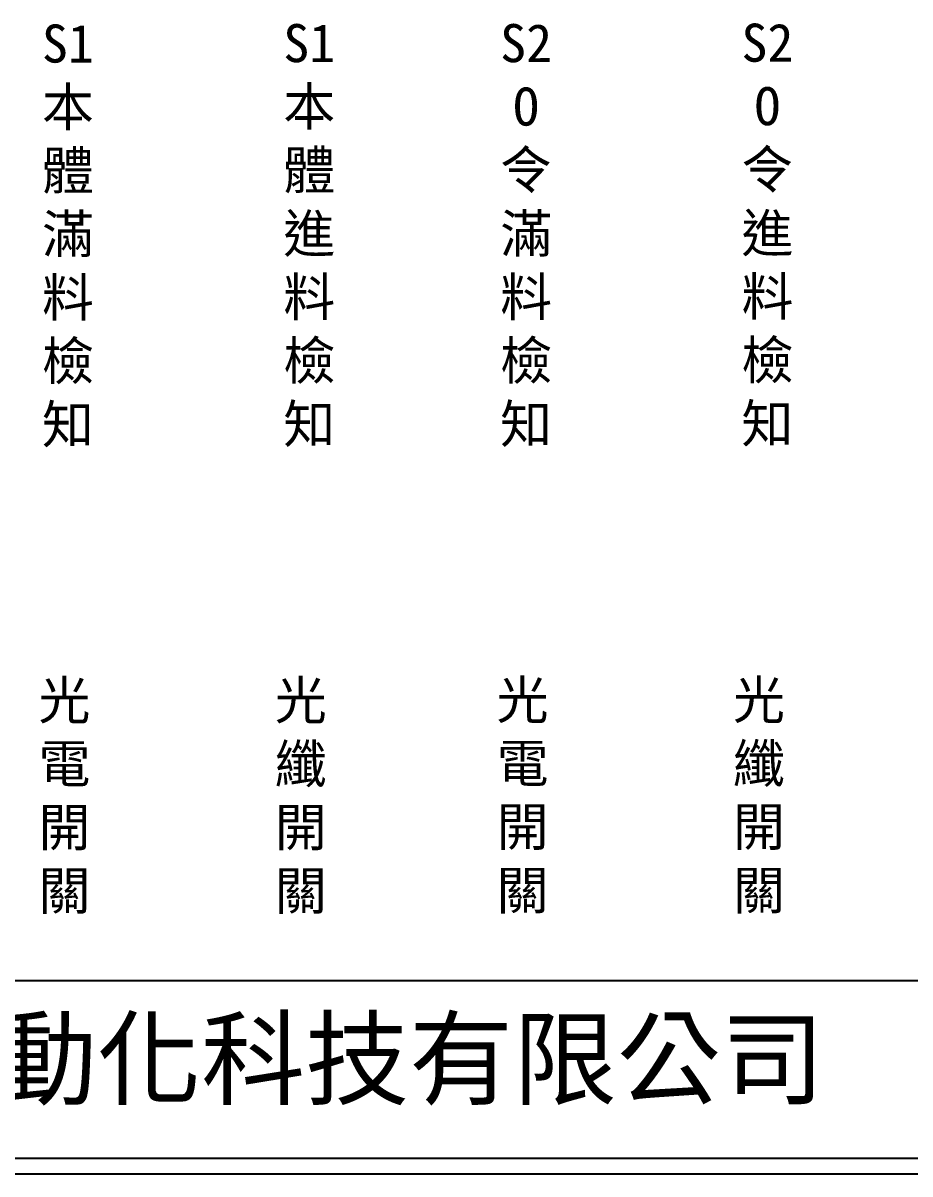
# Model space of a CAD drawing. Extents: x 275 to 562, y 265 to 469.
# Drawn here: x 340.4 to 410.2, y 264.9 to 355.6 of the extents above; entities that cross this region are included whole.
import ezdxf

# ---------------------------------------------------------------- set-up
doc = ezdxf.new("R2010")
doc.units = 0
doc.layers.add('圖框層', color=7, linetype='CONTINUOUS')
doc.layers.add('標尺寸層', color=3, linetype='CONTINUOUS')
doc.styles.add('CNS', font='romanc.shx', dxfattribs={"bigfont": 'chineset.shx'})
doc.styles.add('STSL', font='kaiu.ttf')

msp = doc.modelspace()

# ---------------------------------------------------------------- linework, layer by layer
at = {"layer": '圖框層', "color": 7}
for p, q in [((276.148, 280.195), (560.648, 280.195)), ((276.148, 266.195), (560.648, 266.195)), ((274.898, 264.945), (561.898, 264.945))]:
    msp.add_line(p, q, dxfattribs=at)

# ---------------------------------------------------------------- texts
at = {"layer": '圖框層', "color": 4, "style": 'STSL'}
msp.add_text('泓陞自動化科技有限公司', height=6, dxfattribs=at).set_placement((313.501, 271.022))
at = {"layer": '標尺寸層', "color": 7, "char_height": 3, "width": 4.96081, "attachment_point": 5, "style": 'CNS'}
for s, insert in [('{\\fDFKai-SB|b0|i0|c136|p65;S1本體滿料檢知}', (343.929, 338.851)), ('{\\fDFKai-SB|b0|i0|c136|p65;S1本體進料檢知}', (362.932, 338.884)), ('{\\fDFKai-SB|b0|i0|c136|p65;S2\\PO令滿料檢知}', (380.006, 338.884)), ('{\\fDFKai-SB|b0|i0|c136|p65;S2\\PO令進料檢知}', (399.01, 338.918)), ('{\\fDFKai-SB|b0|i0|c136|p65;光電開關}', (343.653, 294.598)), ('{\\fDFKai-SB|b0|i0|c136|p65;光纖\\P開關}', (362.267, 294.598)), ('{\\fDFKai-SB|b0|i0|c136|p65;光電開關}', (379.731, 294.632)), ('{\\fDFKai-SB|b0|i0|c136|p65;光纖\\P開關}', (398.345, 294.632))]:
    msp.add_mtext(s, dxfattribs=dict(at, insert=insert))

doc.saveas('drawing.dxf')
